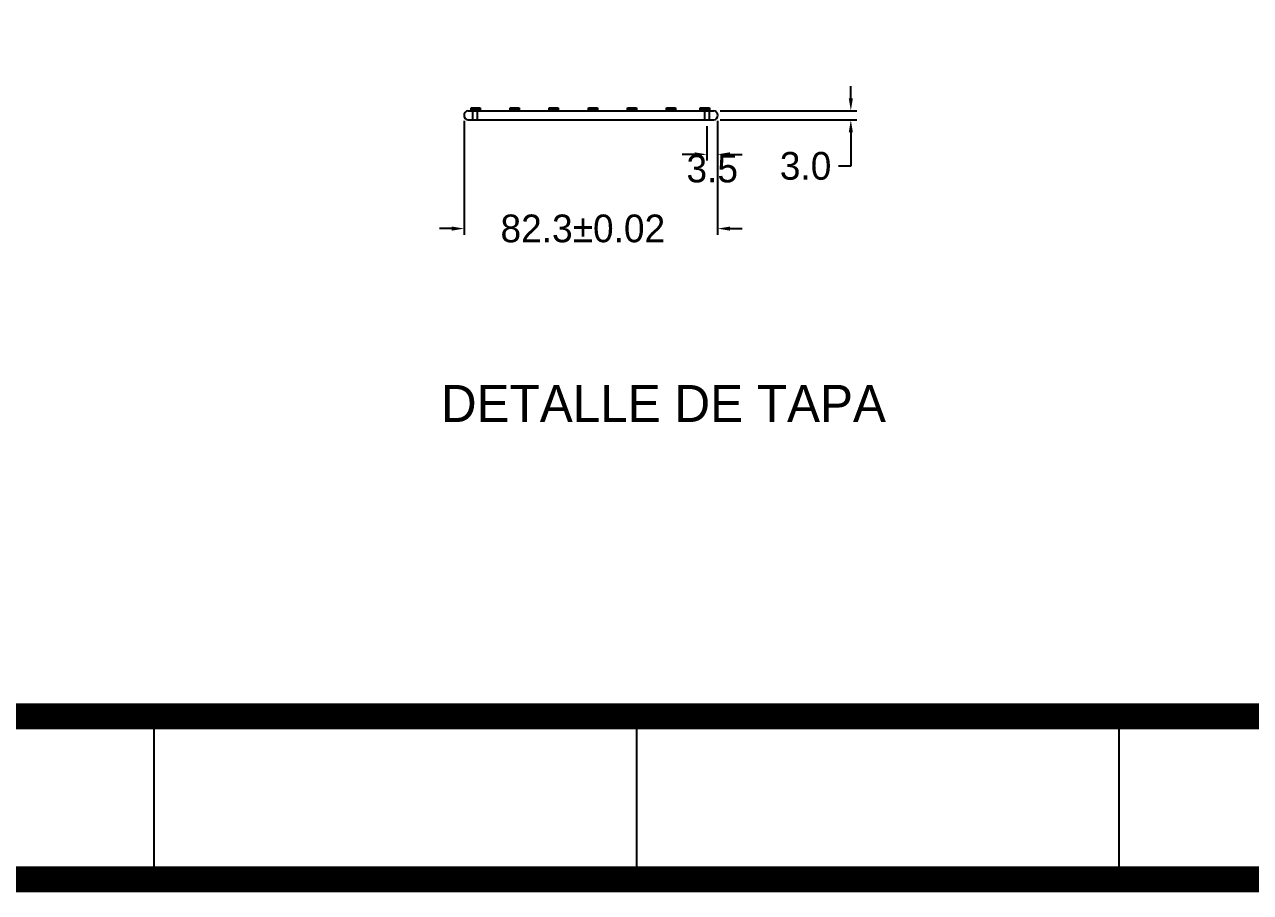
# Model space of a CAD drawing. Header units: centimetres. Extents: x 201 to 3483, y 96 to 2223.
# Drawn here: x 1254.4 to 1652.4, y 95.8 to 377.6 of the extents above; entities that cross this region are included whole.
import ezdxf
from ezdxf.enums import TextEntityAlignment as Align

# ---------------------------------------------------------------- set-up
doc = ezdxf.new("R2010")
doc.units = ezdxf.units.CM
doc.header["$LTSCALE"] = 10
doc.header["$MEASUREMENT"] = 0
doc.layers.get('0').update_dxf_attribs({"linetype": 'CONTINUOUS'})
doc.layers.get('DEFPOINTS').update_dxf_attribs({"color": 2, "linetype": 'CONTINUOUS'})
for name, color, linetype in [('DIM', 7, 'CONTINUOUS'), ('HERRAJE', 13, 'CONTINUOUS'), ('MARCO', 7, 'CONTINUOUS'), ('TEXTOS', 7, 'CONTINUOUS')]:
    doc.layers.add(name, color=color, linetype=linetype)
doc.styles.get("Standard").update_dxf_attribs({"font": ''})
doc.styles.get('Standard').set_extended_font_data('Zurich Ex BT')
doc.dimstyles.get("Standard").update_dxf_attribs({"dimtxt": 9, "dimasz": 4, "dimexe": 2, "dimexo": 2, "dimgap": 0.09, "dimtad": 0, "dimtih": 1, "dimtoh": 1, "dimdec": 1, "dimzin": 0, "dimdsep": 46, "dimtxsty": 'Standard', "dimcen": 0.09, "dimadec": 0, "dimazin": 0, "dimtfac": 1, "dimtdec": 1, "dimtofl": 0, "dimtmove": 0, "dimatfit": 3, "dimfxl": 0, "dimtolj": 1, "dimtzin": 0, "dimarcsym": 0})

# ---------------------------------------------------------------- blocks, each defined once
blk = doc.blocks.new('*D88')
at = {"layer": 'DEFPOINTS', "color": 0}
for p in [(1475.942338442226, 346.5725693936738), (1479.442338442226, 347.1304328951574), (1475.942338442226, 335.4134854793929)]:
    blk.add_point(p, dxfattribs=at)
at = {"layer": 'DIM', "color": 0, "lineweight": -2}
for p, q in [((1475.942338442226, 344.5725693936738), (1475.942338442226, 333.4134854793929)), ((1479.442338442226, 345.1304328951574), (1479.442338442226, 333.4134854793929)), ((1471.942338442226, 335.4134854793929), (1467.942338442226, 335.4134854793929)), ((1483.442338442226, 335.4134854793929), (1487.442338442226, 335.4134854793929))]:
    blk.add_line(p, q, dxfattribs=at)
at = {"layer": 'DIM', "color": 0}
for points in [[(1471.942338442226, 336.0801521460596), (1471.942338442226, 334.7468188127262), (1475.942338442226, 335.4134854793929)], [(1483.442338442226, 336.0801521460596), (1483.442338442226, 334.7468188127262), (1479.442338442226, 335.4134854793929)]]:
    blk.add_solid(points, dxfattribs=at)
at = {"layer": 'DIM', "color": 0, "insert": (1477.692338442226, 330.7472142929522), "char_height": 9, "attachment_point": 5}
blk.add_mtext('\\A1;3.5', dxfattribs=at)
blk = doc.blocks.new('*D89')
at = {"layer": 'DEFPOINTS', "color": 0}
for p in [(1397.142338442227, 348.3515011444151), (1479.442338442226, 348.3515011444151), (1479.442338442226, 311.3095560013835)]:
    blk.add_point(p, dxfattribs=at)
at = {"layer": 'DIM', "color": 0, "lineweight": -2}
for p, q in [((1397.142338442227, 346.3515011444151), (1397.142338442227, 309.3095560013835)), ((1479.442338442226, 346.3515011444151), (1479.442338442226, 309.3095560013835)), ((1393.142338442227, 311.3095560013835), (1389.142338442227, 311.3095560013835)), ((1483.442338442226, 311.3095560013835), (1487.442338442226, 311.3095560013835))]:
    blk.add_line(p, q, dxfattribs=at)
at = {"layer": 'DIM', "color": 0}
for points in [[(1393.142338442227, 311.9762226680502), (1393.142338442227, 310.6428893347168), (1397.142338442227, 311.3095560013835)], [(1483.442338442226, 311.9762226680502), (1483.442338442226, 310.6428893347168), (1479.442338442226, 311.3095560013835)]]:
    blk.add_solid(points, dxfattribs=at)
at = {"layer": 'DIM', "color": 0, "insert": (1435.682922765636, 311.3095560013835), "char_height": 9, "attachment_point": 5}
blk.add_mtext('\\A1;82.3±0.02', dxfattribs=at)
blk = doc.blocks.new('*D90')
at = {"layer": 'DEFPOINTS', "color": 0}
for p in [(1478.221270192964, 349.5725693936738), (1478.221270192964, 346.5725693936738), (1522.683123073651, 346.5725693936738)]:
    blk.add_point(p, dxfattribs=at)
at = {"layer": 'DIM', "color": 0, "lineweight": -2}
for p, q in [((1522.683123073651, 353.5725693936738), (1522.683123073651, 357.5725693936738)), ((1480.221270192964, 349.5725693936738), (1524.683123073651, 349.5725693936738)), ((1480.221270192964, 346.5725693936738), (1524.683123073651, 346.5725693936738)), ((1522.683123073651, 342.5725693936738), (1522.683123073651, 331.6259298739176)), ((1522.683123073651, 331.6259298739176), (1518.683123073651, 331.6259298739176))]:
    blk.add_line(p, q, dxfattribs=at)
at = {"layer": 'DIM', "color": 0}
for points in [[(1522.016456406984, 353.5725693936738), (1523.349789740317, 353.5725693936738), (1522.683123073651, 349.5725693936738)], [(1522.016456406984, 342.5725693936738), (1523.349789740317, 342.5725693936738), (1522.683123073651, 346.5725693936738)]]:
    blk.add_solid(points, dxfattribs=at)
at = {"layer": 'DIM', "color": 0, "insert": (1507.997529853312, 331.6259298739178), "char_height": 9, "attachment_point": 5}
blk.add_mtext('\\A1;3.0', dxfattribs=at)
blk = doc.blocks.new('Marco-Reg')
at = {"layer": 'MARCO', "linetype": 'Continuous'}
for p, q in [((1296.464342451307, 152.9399452504308), (1296.464342451307, 100.0000000000011)), ((1453.098092451307, 152.9399452504308), (1453.098092451307, 100.0000000000011)), ((1609.731842451307, 152.9399452504308), (1609.731842451307, 100.0000000000011))]:
    blk.add_line(p, q, dxfattribs=at)
at = {"layer": 'MARCO', "linetype": 'Continuous', "const_width": 8.492823908374419}
blk.add_lwpolyline([(3479.07377426931, 99.99999999999974), (3479.07377426931, 2218.656249999884), (204.7868424513077, 2218.656249999884), (204.7868424513072, 100.0000000000011)], close=True, dxfattribs=at)
at = {"layer": 'MARCO', "linetype": 'Continuous', "const_width": 8.49284999999999}
blk.add_lwpolyline([(2711.553012458323, 152.9399452504309), (204.7868424513072, 152.9399452504309)], dxfattribs=at)

msp = doc.modelspace()

# ---------------------------------------------------------------- hatches: boundary and pattern name
at = {"layer": 'HERRAJE'}
for points in [[(1402.313619413038, 350.5494239930795), (1399.38305561482, 350.5494239930795), (1399.38305561482, 349.5725693936738), (1402.313619413038, 349.5725693936738)], [(1415.012729205326, 350.5494239930795), (1412.082165407104, 350.5494239930795), (1412.082165407104, 349.5725693936738), (1415.012729205326, 349.5725693936738)], [(1427.711838997609, 350.5494239930813), (1424.781275199388, 350.5494239930813), (1424.781275199388, 349.5725693936738), (1427.711838997609, 349.5725693936747)], [(1440.410948789893, 350.5494239930813), (1437.480384991675, 350.5494239930813), (1437.480384991675, 349.5725693936738), (1440.410948789893, 349.5725693936747)], [(1453.11005858218, 350.5494239930813), (1450.179494783959, 350.5494239930813), (1450.179494783959, 349.5725693936738), (1453.11005858218, 349.5725693936747)], [(1465.809168374464, 350.5494239930813), (1462.878604576243, 350.5494239930813), (1462.878604576246, 349.5725693936738), (1465.809168374464, 349.5725693936747)], [(1476.755036027014, 350.5494239930813), (1473.824472228796, 350.5494239930813), (1473.824472228796, 349.5725693936747), (1476.755036027014, 349.5725693936747)]]:
    msp.add_hatch(color=256, dxfattribs=at).paths.add_polyline_path(points)

# ---------------------------------------------------------------- linework, layer by layer
msp.add_line((1473.824472228796, 349.5725693936747), (1473.824472228796, 350.5494239930813))
for p, q in [((1399.38305561482, 349.5725693936738), (1399.38305561482, 350.5494239930813)), ((1399.38305561482, 350.5494239930813), (1402.313619413038, 350.5494239930813)), ((1402.313619413038, 350.5494239930813), (1402.313619413038, 349.5725693936738)), ((1412.082165407104, 349.5725693936738), (1412.082165407104, 350.5494239930813)), ((1412.082165407104, 350.5494239930813), (1415.012729205326, 350.5494239930813)), ((1415.012729205326, 350.5494239930813), (1415.012729205326, 349.5725693936738)), ((1424.781275199388, 349.5725693936738), (1424.781275199388, 350.5494239930813)), ((1424.781275199388, 350.5494239930813), (1427.711838997609, 350.5494239930813)), ((1427.711838997609, 350.5494239930813), (1427.711838997609, 349.5725693936738)), ((1437.480384991675, 349.5725693936738), (1437.480384991675, 350.5494239930813)), ((1437.480384991675, 350.5494239930813), (1440.410948789893, 350.5494239930813)), ((1440.410948789893, 350.5494239930813), (1440.410948789893, 349.5725693936738)), ((1450.179494783959, 349.5725693936738), (1450.179494783959, 350.5494239930813)), ((1450.179494783959, 350.5494239930813), (1453.11005858218, 350.5494239930813)), ((1453.11005858218, 350.5494239930813), (1453.11005858218, 349.5725693936738)), ((1462.878604576246, 349.5725693936738), (1462.878604576246, 350.5494239930813)), ((1462.878604576246, 350.5494239930813), (1465.809168374464, 350.5494239930813)), ((1465.809168374464, 350.5494239930813), (1465.809168374464, 349.5725693936738)), ((1473.824472228796, 350.5494239930813), (1476.755036027014, 350.5494239930813)), ((1476.755036027014, 350.5494239930813), (1476.755036027014, 349.5725693936747)), ((1398.363406691486, 349.5725693936738), (1478.221270192967, 349.5725693936738)), ((1398.363406691486, 346.5725693936738), (1478.221270192967, 346.5725693936738)), ((1399.898663743432, 349.5725693936738), (1399.898663743432, 346.5725693936738)), ((1401.386013141022, 349.5725693936738), (1401.386013141022, 346.5725693936738)), ((1475.198663743431, 349.5725693936738), (1475.198663743431, 346.5725693936738)), ((1476.686013141021, 349.5725693936738), (1476.686013141021, 346.5725693936738))]:
    msp.add_line(p, q, dxfattribs=at)
for centre, radius, start, end in [((1398.642338442227, 348.0725693936738), 1.525713905544395, 100.5340881660629, 259.4659118339371), ((1477.942338442226, 348.0725693936738), 1.525713905544319, 280.5340881660629, 79.46591183393711)]:
    msp.add_arc(centre, radius, start, end, dxfattribs=at)

# ---------------------------------------------------------------- block references
at = {"layer": 'DIM'}
msp.add_blockref('Marco-Reg', (0, 0), dxfattribs=at)

# ---------------------------------------------------------------- texts
at = {"layer": 'TEXTOS', "lineweight": 5}
msp.add_text('DETALLE DE TAPA', height=12, dxfattribs=at).set_placement((1461.846503199271, 248.5310637270668), align=Align.CENTER)

# ---------------------------------------------------------------- dimensions: what is measured, and where the dimension line sits
at = {"layer": 'DIM'}
dim = msp.add_linear_dim(base=(1522.683123073651, 346.5725693936738), p1=(1478.221270192964, 349.5725693936738), p2=(1478.221270192964, 346.5725693936738), angle=90, dimstyle='Standard', dxfattribs=at)
dim.commit()
dim.dimension.update_dxf_attribs({"geometry": '*D90', "text_midpoint": (1507.997529853312, 331.6259298739178), "dimtype": 160})
for base, p1, p2, override, picture, middle in [((1479.442338442226, 311.3095560013835), (1397.142338442227, 348.3515011444151), (1479.442338442226, 348.3515011444151), {"dimgap": 0.09, "dimtol": 1, "dimlim": 0, "dimtp": 0.02, "dimtm": 0.02, "dimtdec": 2}, '*D89', (1435.682922765636, 311.3095560013835)), ((1475.942338442226, 335.4134854793929), (1479.442338442226, 347.1304328951574), (1475.942338442226, 346.5725693936738), {"dimtad": 2, "dimjust": 1}, '*D88', (1477.692338442226, 335.4134854793929))]:
    dim = msp.add_linear_dim(base=base, p1=p1, p2=p2, dimstyle='Standard', override=override, dxfattribs=at)
    dim.commit()
    dim.dimension.update_dxf_attribs({"geometry": picture, "text_midpoint": middle, "dimtype": 160})

doc.saveas('drawing.dxf')
